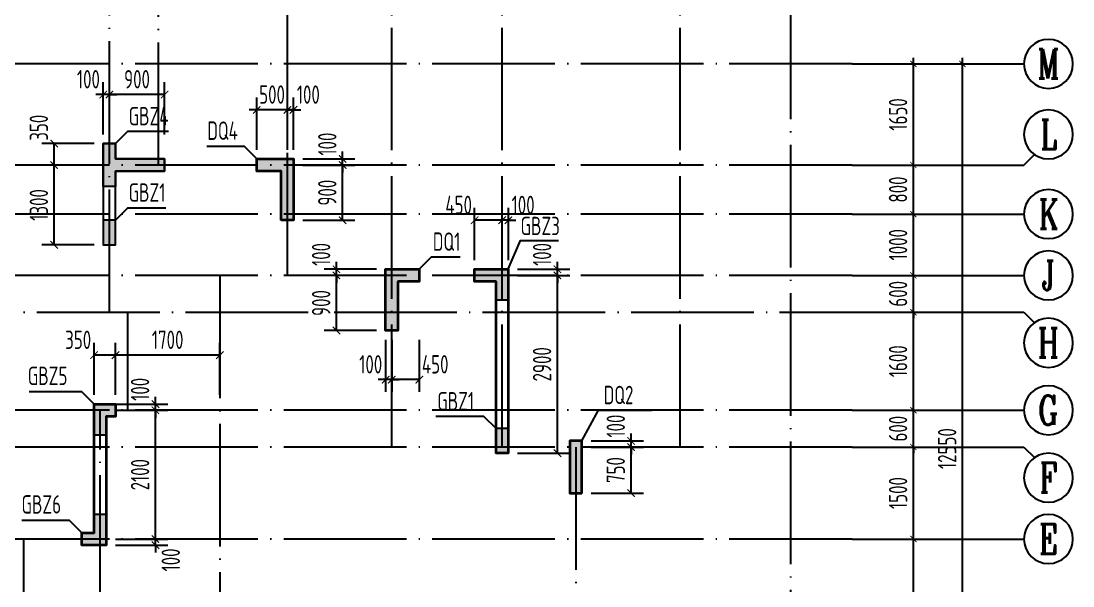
# Model space of a CAD drawing. Extents: x -1307975 to -76406, y -96289 to 379359.
# Drawn here: x -934397 to -917257, y 80502 to 89718 of the extents above; entities that cross this region are included whole.
import ezdxf
from ezdxf.enums import TextEntityAlignment as Align

# ---------------------------------------------------------------- set-up
doc = ezdxf.new("R2010")
doc.units = 0
doc.header["$LTSCALE"] = 1000
doc.linetypes.add('DOTE', pattern=[2.42, 2, -0.2, 0.02, -0.2])
doc.layers.get('0').update_dxf_attribs({"linetype": 'CONTINUOUS'})
doc.layers.get('DEFPOINTS').update_dxf_attribs({"linetype": 'CONTINUOUS'})
for name, color, linetype in [('A-AXIS', 1, 'CONTINUOUS'), ('A-DOTE', 10, 'DOTE'), ('AXIS_NUM', 7, 'CONTINUOUS'), ('S-Q墙实线', 6, 'CONTINUOUS'), ('S-Q墙标注', 3, 'CONTINUOUS'), ('S-X详图填充', 252, 'CONTINUOUS'), ('S-X详图实线', 4, 'CONTINUOUS'), ('S-Y一般标注', 3, 'CONTINUOUS'), ('S-Z柱编号', 6, 'CONTINUOUS')]:
    doc.layers.add(name, color=color, linetype=linetype)
doc.styles.add('TSSD_Axis', font='complex.shx', dxfattribs={"width": 0.7, "bigfont": 'hztxt.shx'})
doc.styles.add('TSSD_DIMENSION', font='Tssdeng.shx', dxfattribs={"width": 0.7, "bigfont": 'tssdchn.shx'})
doc.styles.add('TSSD_REIN', font='tssdeng.shx', dxfattribs={"width": 0.7, "height": 300, "bigfont": 'tssdchn.shx'})
doc.styles.add('结构文字', font='zstxt.shx', dxfattribs={"width": 0.7, "bigfont": 'zshz.shx'})
doc.dimstyles.new('STRUCK', dxfattribs={"dimtxt": 400, "dimasz": 121, "dimexe": 200, "dimexo": 150, "dimgap": 115, "dimtad": 1, "dimdec": 0, "dimdsep": 46, "dimtxsty": '结构文字', "dimblk": 'ARCHTICK', "dimcen": 400, "dimclrd": 3, "dimclre": 3, "dimclrt": 7, "dimadec": 0, "dimazin": 0, "dimtfac": 1, "dimtdec": 0, "dimtix": 1, "dimtmove": 2, "dimatfit": 3, "dimldrblk": '_DIMX', "dimfxl": 1, "dimtolj": 1, "dimtzin": 0, "dimarcsym": 0})
doc.dimstyles.new('TSSD_100_100', dxfattribs={"dimtxt": 300, "dimasz": 100, "dimexe": 100, "dimexo": 250, "dimgap": 100, "dimtad": 1, "dimdec": 0, "dimzin": 0, "dimdsep": 46, "dimtxsty": 'TSSD_DIMENSION', "dimblk": 'ARCHTICK', "dimcen": 0, "dimdle": 100, "dimclrt": 7, "dimadec": 0, "dimazin": 0, "dimtfac": 1, "dimtdec": 0, "dimtix": 1, "dimtmove": 2, "dimatfit": 3, "dimldrblk": 'ARCHTICK', "dimfxl": 1, "dimtolj": 1, "dimtzin": 0, "dimarcsym": 0})

# ---------------------------------------------------------------- blocks, each defined once
blk = doc.blocks.new('ts_axno')
at = {"color": 0, "linetype": 'ByBlock', "lineweight": -2}
blk.add_circle((0, 0), 0.5, dxfattribs=at)
at = {"color": 0, "linetype": 'ByBlock', "lineweight": -2, "style": 'TSSD_Axis', "width": 0.7}
blk.add_attdef('A', text='', height=0.6, dxfattribs=at).set_placement((0, 0), align=Align.MIDDLE_CENTER)
blk = doc.blocks.new('_ArchTick')
at = {"color": 0, "linetype": 'ByBlock', "const_width": 0.15}
blk.add_lwpolyline([(-0.5, -0.5), (0.5, 0.5)], dxfattribs=at)
blk = doc.blocks.new('*D315')
at = {"layer": 'DEFPOINTS', "color": 0, "transparency": 16777216}
for p in [(55600, 10900), (56600, 10900), (55600, 9400)]:
    blk.add_point(p, dxfattribs=at)
at = {"layer": 'S-Y一般标注', "color": 0, "lineweight": -2, "transparency": 16777216}
for p, q in [((56600, 9300), (56600, 11000)), ((55850, 10900), (56700, 10900)), ((55850, 9400), (56700, 9400))]:
    blk.add_line(p, q, dxfattribs=at)
at = {"layer": 'S-Y一般标注', "color": 0, "lineweight": -2, "transparency": 16777216, "xscale": 100, "yscale": 100, "zscale": 100}
for p, rotation in [((56600, 10900), 90), ((56600, 9400), 270)]:
    blk.add_blockref('_ArchTick', p, dxfattribs=dict(at, rotation=rotation))
at = {"layer": 'S-Y一般标注', "color": 7, "transparency": 16777216, "insert": (56350, 10150), "char_height": 300, "attachment_point": 5, "rotation": 90, "style": 'TSSD_DIMENSION'}
blk.add_mtext('\\A1;1500', dxfattribs=at)
blk = doc.blocks.new('*D316')
at = {"layer": 'DEFPOINTS', "color": 0, "transparency": 16777216}
for p in [(55600, 11500), (56600, 11500), (55600, 10900)]:
    blk.add_point(p, dxfattribs=at)
at = {"layer": 'S-Y一般标注', "color": 0, "lineweight": -2, "transparency": 16777216}
for p, q in [((55850, 11500), (56700, 11500)), ((56600, 11500), (56600, 11600)), ((56600, 10900), (56600, 11500)), ((55850, 10900), (56700, 10900)), ((56600, 10900), (56600, 10800))]:
    blk.add_line(p, q, dxfattribs=at)
at = {"layer": 'S-Y一般标注', "color": 0, "lineweight": -2, "transparency": 16777216, "xscale": 100, "yscale": 100, "zscale": 100}
for p, rotation in [((56600, 11500), 270), ((56600, 10900), 90)]:
    blk.add_blockref('_ArchTick', p, dxfattribs=dict(at, rotation=rotation))
at = {"layer": 'S-Y一般标注', "color": 7, "transparency": 16777216, "insert": (56350, 11200), "char_height": 300, "attachment_point": 5, "rotation": 90, "style": 'TSSD_DIMENSION'}
blk.add_mtext('\\A1;600', dxfattribs=at)
blk = doc.blocks.new('*D317')
at = {"layer": 'DEFPOINTS', "color": 0, "transparency": 16777216}
for p in [(55600, 13100), (56600, 13100), (55600, 11500)]:
    blk.add_point(p, dxfattribs=at)
at = {"layer": 'S-Y一般标注', "color": 0, "lineweight": -2, "transparency": 16777216}
for p, q in [((56600, 11400), (56600, 13200)), ((55850, 13100), (56700, 13100)), ((55850, 11500), (56700, 11500))]:
    blk.add_line(p, q, dxfattribs=at)
at = {"layer": 'S-Y一般标注', "color": 0, "lineweight": -2, "transparency": 16777216, "xscale": 100, "yscale": 100, "zscale": 100}
for p, rotation in [((56600, 13100), 90), ((56600, 11500), 270)]:
    blk.add_blockref('_ArchTick', p, dxfattribs=dict(at, rotation=rotation))
at = {"layer": 'S-Y一般标注', "color": 7, "transparency": 16777216, "insert": (56350, 12300), "char_height": 300, "attachment_point": 5, "rotation": 90, "style": 'TSSD_DIMENSION'}
blk.add_mtext('\\A1;1600', dxfattribs=at)
blk = doc.blocks.new('*D318')
at = {"layer": 'DEFPOINTS', "color": 0, "transparency": 16777216}
for p in [(55600, 13700), (56600, 13700), (55600, 13100)]:
    blk.add_point(p, dxfattribs=at)
at = {"layer": 'S-Y一般标注', "color": 0, "lineweight": -2, "transparency": 16777216}
for p, q in [((56600, 13700), (56600, 13800)), ((55850, 13700), (56700, 13700)), ((56600, 13100), (56600, 13700)), ((55850, 13100), (56700, 13100)), ((56600, 13100), (56600, 13000))]:
    blk.add_line(p, q, dxfattribs=at)
at = {"layer": 'S-Y一般标注', "color": 0, "lineweight": -2, "transparency": 16777216, "xscale": 100, "yscale": 100, "zscale": 100}
for p, rotation in [((56600, 13700), 270), ((56600, 13100), 90)]:
    blk.add_blockref('_ArchTick', p, dxfattribs=dict(at, rotation=rotation))
at = {"layer": 'S-Y一般标注', "color": 7, "transparency": 16777216, "insert": (56350, 13400), "char_height": 300, "attachment_point": 5, "rotation": 90, "style": 'TSSD_DIMENSION'}
blk.add_mtext('\\A1;600', dxfattribs=at)
blk = doc.blocks.new('*D319')
at = {"layer": 'DEFPOINTS', "color": 0, "transparency": 16777216}
for p in [(55600, 14700), (56600, 14700), (55600, 13700)]:
    blk.add_point(p, dxfattribs=at)
at = {"layer": 'S-Y一般标注', "color": 0, "lineweight": -2, "transparency": 16777216}
for p, q in [((56600, 13600), (56600, 14800)), ((55850, 14700), (56700, 14700)), ((55850, 13700), (56700, 13700))]:
    blk.add_line(p, q, dxfattribs=at)
at = {"layer": 'S-Y一般标注', "color": 0, "lineweight": -2, "transparency": 16777216, "xscale": 100, "yscale": 100, "zscale": 100}
for p, rotation in [((56600, 14700), 90), ((56600, 13700), 270)]:
    blk.add_blockref('_ArchTick', p, dxfattribs=dict(at, rotation=rotation))
at = {"layer": 'S-Y一般标注', "color": 7, "transparency": 16777216, "insert": (56350, 14200), "char_height": 300, "attachment_point": 5, "rotation": 90, "style": 'TSSD_DIMENSION'}
blk.add_mtext('\\A1;1000', dxfattribs=at)
blk = doc.blocks.new('*D320')
at = {"layer": 'DEFPOINTS', "color": 0, "transparency": 16777216}
for p in [(55600, 17150), (57400, 17150), (55600, 4600)]:
    blk.add_point(p, dxfattribs=at)
at = {"layer": 'S-Y一般标注', "color": 0, "lineweight": -2, "transparency": 16777216}
for p, q in [((55850, 17150), (57500, 17150)), ((57400, 4500), (57400, 17250)), ((55850, 4600), (57500, 4600))]:
    blk.add_line(p, q, dxfattribs=at)
at = {"layer": 'S-Y一般标注', "color": 0, "lineweight": -2, "transparency": 16777216, "xscale": 100, "yscale": 100, "zscale": 100}
for p, rotation in [((57400, 17150), 90), ((57400, 4600), 270)]:
    blk.add_blockref('_ArchTick', p, dxfattribs=dict(at, rotation=rotation))
at = {"layer": 'S-Y一般标注', "color": 7, "transparency": 16777216, "insert": (57150, 10875), "char_height": 300, "attachment_point": 5, "rotation": 90, "style": 'TSSD_DIMENSION'}
blk.add_mtext('\\A1;12550', dxfattribs=at)
blk = doc.blocks.new('*D321')
at = {"layer": 'DEFPOINTS', "color": 0, "transparency": 16777216}
for p in [(55600, 15500), (56600, 15500), (55600, 14700)]:
    blk.add_point(p, dxfattribs=at)
at = {"layer": 'S-Y一般标注', "color": 0, "lineweight": -2, "transparency": 16777216}
for p, q in [((56600, 14600), (56600, 15600)), ((55850, 15500), (56700, 15500)), ((55850, 14700), (56700, 14700))]:
    blk.add_line(p, q, dxfattribs=at)
at = {"layer": 'S-Y一般标注', "color": 0, "lineweight": -2, "transparency": 16777216, "xscale": 100, "yscale": 100, "zscale": 100}
for p, rotation in [((56600, 15500), 90), ((56600, 14700), 270)]:
    blk.add_blockref('_ArchTick', p, dxfattribs=dict(at, rotation=rotation))
at = {"layer": 'S-Y一般标注', "color": 7, "transparency": 16777216, "insert": (56350, 15100), "char_height": 300, "attachment_point": 5, "rotation": 90, "style": 'TSSD_DIMENSION'}
blk.add_mtext('\\A1;800', dxfattribs=at)
blk = doc.blocks.new('*D323')
at = {"layer": 'DEFPOINTS', "color": 0, "transparency": 16777216}
for p in [(55600, 9400), (56600, 9400), (55600, 6400)]:
    blk.add_point(p, dxfattribs=at)
at = {"layer": 'S-Y一般标注', "color": 0, "lineweight": -2, "transparency": 16777216}
for p, q in [((56600, 6300), (56600, 9500)), ((55850, 9400), (56700, 9400)), ((55850, 6400), (56700, 6400))]:
    blk.add_line(p, q, dxfattribs=at)
at = {"layer": 'S-Y一般标注', "color": 0, "lineweight": -2, "transparency": 16777216, "xscale": 100, "yscale": 100, "zscale": 100}
for p, rotation in [((56600, 9400), 90), ((56600, 6400), 270)]:
    blk.add_blockref('_ArchTick', p, dxfattribs=dict(at, rotation=rotation))
at = {"layer": 'S-Y一般标注', "color": 7, "transparency": 16777216, "insert": (56350, 7900), "char_height": 300, "attachment_point": 5, "rotation": 90, "style": 'TSSD_DIMENSION'}
blk.add_mtext('\\A1;3000', dxfattribs=at)
blk = doc.blocks.new('*D324')
at = {"layer": 'DEFPOINTS', "color": 0, "transparency": 16777216}
for p in [(55600, 17150), (56600, 17150), (55600, 15500)]:
    blk.add_point(p, dxfattribs=at)
at = {"layer": 'S-Y一般标注', "color": 0, "lineweight": -2, "transparency": 16777216}
for p, q in [((55850, 17150), (56700, 17150)), ((56600, 15400), (56600, 17250)), ((55850, 15500), (56700, 15500))]:
    blk.add_line(p, q, dxfattribs=at)
at = {"layer": 'S-Y一般标注', "color": 0, "lineweight": -2, "transparency": 16777216, "xscale": 100, "yscale": 100, "zscale": 100}
for p, rotation in [((56600, 17150), 90), ((56600, 15500), 270)]:
    blk.add_blockref('_ArchTick', p, dxfattribs=dict(at, rotation=rotation))
at = {"layer": 'S-Y一般标注', "color": 7, "transparency": 16777216, "insert": (56350, 16325), "char_height": 300, "attachment_point": 5, "rotation": 90, "style": 'TSSD_DIMENSION'}
blk.add_mtext('\\A1;1650', dxfattribs=at)
blk = doc.blocks.new('*D1590')
at = {"layer": 'DEFPOINTS', "color": 0, "transparency": 16777216}
for p in [(-926457, 85568), (-925657, 85568), (-926457, 82668)]:
    blk.add_point(p, dxfattribs=at)
at = {"layer": 'S-Q墙标注', "color": 3, "lineweight": -2, "transparency": 16777216}
for p, q in [((-926307, 85568), (-925457, 85568)), ((-925657, 82668), (-925657, 85568)), ((-926307, 82668), (-925457, 82668))]:
    blk.add_line(p, q, dxfattribs=at)
at = {"layer": 'S-Q墙标注', "color": 3, "lineweight": -2, "transparency": 16777216, "xscale": 121, "yscale": 121, "zscale": 121}
for p, rotation in [((-925657, 85568), 90), ((-925657, 82668), 270)]:
    blk.add_blockref('_ArchTick', p, dxfattribs=dict(at, rotation=rotation))
at = {"layer": 'S-Q墙标注', "color": 7, "transparency": 16777216, "insert": (-925907, 84118), "char_height": 300, "attachment_point": 5, "rotation": 90, "style": 'TSSD_REIN'}
blk.add_mtext('\\A1;2900', dxfattribs=at)
blk = doc.blocks.new('_DIMX')
blk.add_line((-150, 0), (150, 0))
at = {"const_width": 50}
blk.add_lwpolyline([(-70, -70), (70, 70)], dxfattribs=at)
blk = doc.blocks.new('*D1591')
at = {"layer": 'DEFPOINTS', "color": 0, "transparency": 16777216}
for p in [(-926457, 85668), (-926457, 85568), (-925657, 85668)]:
    blk.add_point(p, dxfattribs=at)
at = {"layer": 'S-Q墙标注', "color": 3, "lineweight": -2, "transparency": 16777216}
for p, q in [((-925657, 85668), (-925657, 85789)), ((-926307, 85668), (-925457, 85668)), ((-926307, 85568), (-925457, 85568)), ((-925657, 85568), (-925657, 85668)), ((-925657, 85568), (-925657, 85447))]:
    blk.add_line(p, q, dxfattribs=at)
at = {"layer": 'S-Q墙标注', "color": 3, "lineweight": -2, "transparency": 16777216, "xscale": 121, "yscale": 121, "zscale": 121}
for p, rotation in [((-925657, 85668), 270), ((-925657, 85568), 90)]:
    blk.add_blockref('_ArchTick', p, dxfattribs=dict(at, rotation=rotation))
at = {"layer": 'S-Q墙标注', "color": 7, "transparency": 16777216, "insert": (-925907, 85910), "char_height": 300, "attachment_point": 5, "rotation": 90, "style": 'TSSD_REIN'}
blk.add_mtext('\\A1;100', dxfattribs=at)
blk = doc.blocks.new('*D1592')
at = {"layer": 'DEFPOINTS', "color": 0, "transparency": 16777216}
for p in [(-926557, 86468), (-926557, 85668), (-926457, 85668)]:
    blk.add_point(p, dxfattribs=at)
at = {"layer": 'S-Q墙标注', "color": 3, "lineweight": -2, "transparency": 16777216}
for p, q in [((-926557, 85818), (-926557, 86668)), ((-926457, 85818), (-926457, 86668)), ((-926557, 86468), (-926678, 86468)), ((-926457, 86468), (-926557, 86468)), ((-926457, 86468), (-926336, 86468))]:
    blk.add_line(p, q, dxfattribs=at)
at = {"layer": 'S-Q墙标注', "color": 3, "lineweight": -2, "transparency": 16777216, "xscale": 121, "yscale": 121, "zscale": 121}
blk.add_blockref('_ArchTick', (-926557, 86468), dxfattribs=at)
at = {"layer": 'S-Q墙标注', "color": 3, "lineweight": -2, "transparency": 16777216, "xscale": 121, "yscale": 121, "zscale": 121, "rotation": 180}
blk.add_blockref('_ArchTick', (-926457, 86468), dxfattribs=at)
at = {"layer": 'S-Q墙标注', "color": 7, "transparency": 16777216, "insert": (-926216, 86718), "char_height": 300, "attachment_point": 5, "style": 'TSSD_REIN'}
blk.add_mtext('\\A1;100', dxfattribs=at)
blk = doc.blocks.new('*D1593')
at = {"layer": 'DEFPOINTS', "color": 0, "transparency": 16777216}
for p in [(-927007, 86468), (-927007, 85668), (-926557, 85668)]:
    blk.add_point(p, dxfattribs=at)
at = {"layer": 'S-Q墙标注', "color": 3, "lineweight": -2, "transparency": 16777216}
for p, q in [((-927007, 85818), (-927007, 86668)), ((-926557, 85818), (-926557, 86668)), ((-926557, 86468), (-927007, 86468))]:
    blk.add_line(p, q, dxfattribs=at)
at = {"layer": 'S-Q墙标注', "color": 3, "lineweight": -2, "transparency": 16777216, "xscale": 121, "yscale": 121, "zscale": 121, "rotation": 180}
blk.add_blockref('_ArchTick', (-927007, 86468), dxfattribs=at)
at = {"layer": 'S-Q墙标注', "color": 3, "lineweight": -2, "transparency": 16777216, "xscale": 121, "yscale": 121, "zscale": 121}
blk.add_blockref('_ArchTick', (-926557, 86468), dxfattribs=at)
at = {"layer": 'S-Q墙标注', "color": 7, "transparency": 16777216, "insert": (-927266, 86718), "char_height": 300, "attachment_point": 5, "style": 'TSSD_REIN'}
blk.add_mtext('\\A1;450', dxfattribs=at)
blk = doc.blocks.new('*D1594')
at = {"layer": 'DEFPOINTS', "color": 0, "transparency": 16777216}
for p in [(-929257, 85568), (-928457, 85568), (-928457, 84668)]:
    blk.add_point(p, dxfattribs=at)
at = {"layer": 'S-Q墙标注', "color": 3, "lineweight": -2, "transparency": 16777216}
for p, q in [((-928607, 85568), (-929457, 85568)), ((-929257, 84668), (-929257, 85568)), ((-928607, 84668), (-929457, 84668))]:
    blk.add_line(p, q, dxfattribs=at)
at = {"layer": 'S-Q墙标注', "color": 3, "lineweight": -2, "transparency": 16777216, "xscale": 121, "yscale": 121, "zscale": 121}
for p, rotation in [((-929257, 85568), 90), ((-929257, 84668), 270)]:
    blk.add_blockref('_ArchTick', p, dxfattribs=dict(at, rotation=rotation))
at = {"layer": 'S-Q墙标注', "color": 7, "transparency": 16777216, "insert": (-929507, 85118), "char_height": 300, "attachment_point": 5, "rotation": 90, "style": 'TSSD_REIN'}
blk.add_mtext('\\A1;900', dxfattribs=at)
blk = doc.blocks.new('*D1595')
at = {"layer": 'DEFPOINTS', "color": 0, "transparency": 16777216}
for p in [(-929257, 85668), (-928457, 85668), (-928457, 85568)]:
    blk.add_point(p, dxfattribs=at)
at = {"layer": 'S-Q墙标注', "color": 3, "lineweight": -2, "transparency": 16777216}
for p, q in [((-929257, 85668), (-929257, 85789)), ((-928607, 85668), (-929457, 85668)), ((-928607, 85568), (-929457, 85568)), ((-929257, 85568), (-929257, 85668)), ((-929257, 85568), (-929257, 85447))]:
    blk.add_line(p, q, dxfattribs=at)
at = {"layer": 'S-Q墙标注', "color": 3, "lineweight": -2, "transparency": 16777216, "xscale": 121, "yscale": 121, "zscale": 121}
for p, rotation in [((-929257, 85668), 270), ((-929257, 85568), 90)]:
    blk.add_blockref('_ArchTick', p, dxfattribs=dict(at, rotation=rotation))
at = {"layer": 'S-Q墙标注', "color": 7, "transparency": 16777216, "insert": (-929507, 85910), "char_height": 300, "attachment_point": 5, "rotation": 90, "style": 'TSSD_REIN'}
blk.add_mtext('\\A1;100', dxfattribs=at)
blk = doc.blocks.new('*D1596')
at = {"layer": 'DEFPOINTS', "color": 0, "transparency": 16777216}
for p in [(-928357, 84668), (-927908, 84668), (-928357, 83868)]:
    blk.add_point(p, dxfattribs=at)
at = {"layer": 'S-Q墙标注', "color": 3, "lineweight": -2, "transparency": 16777216}
for p, q in [((-928357, 84518), (-928357, 83668)), ((-927908, 84518), (-927908, 83668)), ((-927908, 83868), (-928357, 83868))]:
    blk.add_line(p, q, dxfattribs=at)
at = {"layer": 'S-Q墙标注', "color": 3, "lineweight": -2, "transparency": 16777216, "xscale": 121, "yscale": 121, "zscale": 121, "rotation": 180}
blk.add_blockref('_ArchTick', (-928357, 83868), dxfattribs=at)
at = {"layer": 'S-Q墙标注', "color": 3, "lineweight": -2, "transparency": 16777216, "xscale": 121, "yscale": 121, "zscale": 121}
blk.add_blockref('_ArchTick', (-927908, 83868), dxfattribs=at)
at = {"layer": 'S-Q墙标注', "color": 7, "transparency": 16777216, "insert": (-927649, 84118), "char_height": 300, "attachment_point": 5, "style": 'TSSD_REIN'}
blk.add_mtext('\\A1;450', dxfattribs=at)
blk = doc.blocks.new('*D1597')
at = {"layer": 'DEFPOINTS', "color": 0, "transparency": 16777216}
for p in [(-928457, 84668), (-928357, 84668), (-928457, 83868)]:
    blk.add_point(p, dxfattribs=at)
at = {"layer": 'S-Q墙标注', "color": 3, "lineweight": -2, "transparency": 16777216}
for p, q in [((-928457, 84518), (-928457, 83668)), ((-928357, 84518), (-928357, 83668)), ((-928457, 83868), (-928578, 83868)), ((-928357, 83868), (-928457, 83868)), ((-928357, 83868), (-928236, 83868))]:
    blk.add_line(p, q, dxfattribs=at)
at = {"layer": 'S-Q墙标注', "color": 3, "lineweight": -2, "transparency": 16777216, "xscale": 121, "yscale": 121, "zscale": 121}
blk.add_blockref('_ArchTick', (-928457, 83868), dxfattribs=at)
at = {"layer": 'S-Q墙标注', "color": 3, "lineweight": -2, "transparency": 16777216, "xscale": 121, "yscale": 121, "zscale": 121, "rotation": 180}
blk.add_blockref('_ArchTick', (-928357, 83868), dxfattribs=at)
at = {"layer": 'S-Q墙标注', "color": 7, "transparency": 16777216, "insert": (-928699, 84118), "char_height": 300, "attachment_point": 5, "style": 'TSSD_REIN'}
blk.add_mtext('\\A1;100', dxfattribs=at)
blk = doc.blocks.new('*D1598')
at = {"layer": 'DEFPOINTS', "color": 0, "transparency": 16777216}
for p in [(-929957, 87368), (-929157, 87368), (-929957, 86468)]:
    blk.add_point(p, dxfattribs=at)
at = {"layer": 'S-Q墙标注', "color": 3, "lineweight": -2, "transparency": 16777216}
for p, q in [((-929807, 87368), (-928957, 87368)), ((-929157, 86468), (-929157, 87368)), ((-929807, 86468), (-928957, 86468))]:
    blk.add_line(p, q, dxfattribs=at)
at = {"layer": 'S-Q墙标注', "color": 3, "lineweight": -2, "transparency": 16777216, "xscale": 121, "yscale": 121, "zscale": 121}
for p, rotation in [((-929157, 87368), 90), ((-929157, 86468), 270)]:
    blk.add_blockref('_ArchTick', p, dxfattribs=dict(at, rotation=rotation))
at = {"layer": 'S-Q墙标注', "color": 7, "transparency": 16777216, "insert": (-929407, 86918), "char_height": 300, "attachment_point": 5, "rotation": 90, "style": 'TSSD_REIN'}
blk.add_mtext('\\A1;900', dxfattribs=at)
blk = doc.blocks.new('*D1599')
at = {"layer": 'DEFPOINTS', "color": 0, "transparency": 16777216}
for p in [(-929957, 87468), (-929157, 87468), (-929957, 87368)]:
    blk.add_point(p, dxfattribs=at)
at = {"layer": 'S-Q墙标注', "color": 3, "lineweight": -2, "transparency": 16777216}
for p, q in [((-929157, 87468), (-929157, 87589)), ((-929807, 87468), (-928957, 87468)), ((-929157, 87368), (-929157, 87468)), ((-929807, 87368), (-928957, 87368)), ((-929157, 87368), (-929157, 87247))]:
    blk.add_line(p, q, dxfattribs=at)
at = {"layer": 'S-Q墙标注', "color": 3, "lineweight": -2, "transparency": 16777216, "xscale": 121, "yscale": 121, "zscale": 121}
for p, rotation in [((-929157, 87468), 270), ((-929157, 87368), 90)]:
    blk.add_blockref('_ArchTick', p, dxfattribs=dict(at, rotation=rotation))
at = {"layer": 'S-Q墙标注', "color": 7, "transparency": 16777216, "insert": (-929407, 87710), "char_height": 300, "attachment_point": 5, "rotation": 90, "style": 'TSSD_REIN'}
blk.add_mtext('\\A1;100', dxfattribs=at)
blk = doc.blocks.new('*D1600')
at = {"layer": 'DEFPOINTS', "color": 0, "transparency": 16777216}
for p in [(-930057, 88268), (-930057, 87468), (-929957, 87468)]:
    blk.add_point(p, dxfattribs=at)
at = {"layer": 'S-Q墙标注', "color": 3, "lineweight": -2, "transparency": 16777216}
for p, q in [((-930057, 87618), (-930057, 88468)), ((-929957, 87618), (-929957, 88468)), ((-930057, 88268), (-930178, 88268)), ((-929957, 88268), (-930057, 88268)), ((-929957, 88268), (-929836, 88268))]:
    blk.add_line(p, q, dxfattribs=at)
at = {"layer": 'S-Q墙标注', "color": 3, "lineweight": -2, "transparency": 16777216, "xscale": 121, "yscale": 121, "zscale": 121}
blk.add_blockref('_ArchTick', (-930057, 88268), dxfattribs=at)
at = {"layer": 'S-Q墙标注', "color": 3, "lineweight": -2, "transparency": 16777216, "xscale": 121, "yscale": 121, "zscale": 121, "rotation": 180}
blk.add_blockref('_ArchTick', (-929957, 88268), dxfattribs=at)
at = {"layer": 'S-Q墙标注', "color": 7, "transparency": 16777216, "insert": (-929716, 88518), "char_height": 300, "attachment_point": 5, "style": 'TSSD_REIN'}
blk.add_mtext('\\A1;100', dxfattribs=at)
blk = doc.blocks.new('*D1601')
at = {"layer": 'DEFPOINTS', "color": 0, "transparency": 16777216}
for p in [(-930557, 88268), (-930557, 87468), (-930057, 87468)]:
    blk.add_point(p, dxfattribs=at)
at = {"layer": 'S-Q墙标注', "color": 3, "lineweight": -2, "transparency": 16777216}
for p, q in [((-930557, 87618), (-930557, 88468)), ((-930057, 87618), (-930057, 88468)), ((-930557, 88268), (-930678, 88268)), ((-930057, 88268), (-930557, 88268)), ((-930057, 88268), (-929936, 88268))]:
    blk.add_line(p, q, dxfattribs=at)
at = {"layer": 'S-Q墙标注', "color": 3, "lineweight": -2, "transparency": 16777216, "xscale": 121, "yscale": 121, "zscale": 121}
blk.add_blockref('_ArchTick', (-930557, 88268), dxfattribs=at)
at = {"layer": 'S-Q墙标注', "color": 3, "lineweight": -2, "transparency": 16777216, "xscale": 121, "yscale": 121, "zscale": 121, "rotation": 180}
blk.add_blockref('_ArchTick', (-930057, 88268), dxfattribs=at)
at = {"layer": 'S-Q墙标注', "color": 7, "transparency": 16777216, "insert": (-930307, 88518), "char_height": 300, "attachment_point": 5, "style": 'TSSD_REIN'}
blk.add_mtext('\\A1;500', dxfattribs=at)
blk = doc.blocks.new('*D1602')
at = {"layer": 'DEFPOINTS', "color": 0, "transparency": 16777216}
for p in [(-933007, 81268), (-932207, 81268), (-933007, 81168)]:
    blk.add_point(p, dxfattribs=at)
at = {"layer": 'S-Q墙标注', "color": 3, "lineweight": -2, "transparency": 16777216}
for p, q in [((-932857, 81268), (-932007, 81268)), ((-932207, 81268), (-932207, 81389)), ((-932207, 81168), (-932207, 81268)), ((-932857, 81168), (-932007, 81168)), ((-932207, 81168), (-932207, 81047))]:
    blk.add_line(p, q, dxfattribs=at)
at = {"layer": 'S-Q墙标注', "color": 3, "lineweight": -2, "transparency": 16777216, "xscale": 121, "yscale": 121, "zscale": 121}
for p, rotation in [((-932207, 81268), 270), ((-932207, 81168), 90)]:
    blk.add_blockref('_ArchTick', p, dxfattribs=dict(at, rotation=rotation))
at = {"layer": 'S-Q墙标注', "color": 7, "transparency": 16777216, "insert": (-931957, 80927), "char_height": 300, "attachment_point": 5, "rotation": 90, "style": 'TSSD_REIN'}
blk.add_mtext('\\A1;100', dxfattribs=at)
blk = doc.blocks.new('*D1603')
at = {"layer": 'DEFPOINTS', "color": 0, "transparency": 16777216}
for p in [(-933007, 83368), (-932207, 83368), (-933007, 81268)]:
    blk.add_point(p, dxfattribs=at)
at = {"layer": 'S-Q墙标注', "color": 3, "lineweight": -2, "transparency": 16777216}
for p, q in [((-932857, 83368), (-932007, 83368)), ((-932207, 81268), (-932207, 83368)), ((-932857, 81268), (-932007, 81268))]:
    blk.add_line(p, q, dxfattribs=at)
at = {"layer": 'S-Q墙标注', "color": 3, "lineweight": -2, "transparency": 16777216, "xscale": 121, "yscale": 121, "zscale": 121}
for p, rotation in [((-932207, 83368), 90), ((-932207, 81268), 270)]:
    blk.add_blockref('_ArchTick', p, dxfattribs=dict(at, rotation=rotation))
at = {"layer": 'S-Q墙标注', "color": 7, "transparency": 16777216, "insert": (-932457, 82318), "char_height": 300, "attachment_point": 5, "rotation": 90, "style": 'TSSD_REIN'}
blk.add_mtext('\\A1;2100', dxfattribs=at)
blk = doc.blocks.new('*D1604')
at = {"layer": 'DEFPOINTS', "color": 0, "transparency": 16777216}
for p in [(-933007, 83468), (-932207, 83468), (-933007, 83368)]:
    blk.add_point(p, dxfattribs=at)
at = {"layer": 'S-Q墙标注', "color": 3, "lineweight": -2, "transparency": 16777216}
for p, q in [((-932857, 83468), (-932007, 83468)), ((-932207, 83468), (-932207, 83589)), ((-932207, 83368), (-932207, 83468)), ((-932857, 83368), (-932007, 83368)), ((-932207, 83368), (-932207, 83247))]:
    blk.add_line(p, q, dxfattribs=at)
at = {"layer": 'S-Q墙标注', "color": 3, "lineweight": -2, "transparency": 16777216, "xscale": 121, "yscale": 121, "zscale": 121}
for p, rotation in [((-932207, 83468), 270), ((-932207, 83368), 90)]:
    blk.add_blockref('_ArchTick', p, dxfattribs=dict(at, rotation=rotation))
at = {"layer": 'S-Q墙标注', "color": 7, "transparency": 16777216, "insert": (-932457, 83710), "char_height": 300, "attachment_point": 5, "rotation": 90, "style": 'TSSD_REIN'}
blk.add_mtext('\\A1;100', dxfattribs=at)
blk = doc.blocks.new('*D1646')
at = {"layer": 'DEFPOINTS', "color": 0, "transparency": 16777216}
for p in [(-925257, 82868), (-924457, 82868), (-925257, 82768)]:
    blk.add_point(p, dxfattribs=at)
at = {"layer": 'S-Q墙标注', "color": 3, "lineweight": -2, "transparency": 16777216}
for p, q in [((-924457, 82868), (-924457, 82989)), ((-925107, 82868), (-924257, 82868)), ((-924457, 82768), (-924457, 82868)), ((-925107, 82768), (-924257, 82768)), ((-924457, 82768), (-924457, 82647))]:
    blk.add_line(p, q, dxfattribs=at)
at = {"layer": 'S-Q墙标注', "color": 3, "lineweight": -2, "transparency": 16777216, "xscale": 121, "yscale": 121, "zscale": 121}
for p, rotation in [((-924457, 82868), 270), ((-924457, 82768), 90)]:
    blk.add_blockref('_ArchTick', p, dxfattribs=dict(at, rotation=rotation))
at = {"layer": 'S-Q墙标注', "color": 7, "transparency": 16777216, "insert": (-924707, 83110), "char_height": 300, "attachment_point": 5, "rotation": 90, "style": 'TSSD_REIN'}
blk.add_mtext('\\A1;100', dxfattribs=at)
blk = doc.blocks.new('*D1647')
at = {"layer": 'DEFPOINTS', "color": 0, "transparency": 16777216}
for p in [(-925257, 82768), (-924457, 82768), (-925257, 82018)]:
    blk.add_point(p, dxfattribs=at)
at = {"layer": 'S-Q墙标注', "color": 3, "lineweight": -2, "transparency": 16777216}
for p, q in [((-925107, 82768), (-924257, 82768)), ((-924457, 82018), (-924457, 82768)), ((-925107, 82018), (-924257, 82018))]:
    blk.add_line(p, q, dxfattribs=at)
at = {"layer": 'S-Q墙标注', "color": 3, "lineweight": -2, "transparency": 16777216, "xscale": 121, "yscale": 121, "zscale": 121}
for p, rotation in [((-924457, 82768), 90), ((-924457, 82018), 270)]:
    blk.add_blockref('_ArchTick', p, dxfattribs=dict(at, rotation=rotation))
at = {"layer": 'S-Q墙标注', "color": 7, "transparency": 16777216, "insert": (-924707, 82393), "char_height": 300, "attachment_point": 5, "rotation": 90, "style": 'TSSD_REIN'}
blk.add_mtext('\\A1;750', dxfattribs=at)
blk = doc.blocks.new('*D1670')
at = {"layer": 'DEFPOINTS', "color": 0, "transparency": 16777216}
for p in [(-933207, 84268), (-933207, 83468), (-932857, 83468)]:
    blk.add_point(p, dxfattribs=at)
at = {"layer": 'S-Q墙标注', "color": 3, "lineweight": -2, "transparency": 16777216}
for p, q in [((-933207, 83618), (-933207, 84468)), ((-932857, 83618), (-932857, 84468)), ((-932857, 84268), (-933207, 84268))]:
    blk.add_line(p, q, dxfattribs=at)
at = {"layer": 'S-Q墙标注', "color": 3, "lineweight": -2, "transparency": 16777216, "xscale": 121, "yscale": 121, "zscale": 121, "rotation": 180}
blk.add_blockref('_ArchTick', (-933207, 84268), dxfattribs=at)
at = {"layer": 'S-Q墙标注', "color": 3, "lineweight": -2, "transparency": 16777216, "xscale": 121, "yscale": 121, "zscale": 121}
blk.add_blockref('_ArchTick', (-932857, 84268), dxfattribs=at)
at = {"layer": 'S-Q墙标注', "color": 7, "transparency": 16777216, "insert": (-933466, 84518), "char_height": 300, "attachment_point": 5, "style": 'TSSD_REIN'}
blk.add_mtext('\\A1;350', dxfattribs=at)
blk = doc.blocks.new('*D1671')
at = {"layer": 'DEFPOINTS', "color": 0, "transparency": 16777216}
for p in [(-932857, 84268), (-932857, 83468), (-931158, 83468)]:
    blk.add_point(p, dxfattribs=at)
at = {"layer": 'S-Q墙标注', "color": 3, "lineweight": -2, "transparency": 16777216}
for p, q in [((-932857, 83618), (-932857, 84468)), ((-931158, 83618), (-931158, 84468)), ((-931158, 84268), (-932857, 84268))]:
    blk.add_line(p, q, dxfattribs=at)
at = {"layer": 'S-Q墙标注', "color": 3, "lineweight": -2, "transparency": 16777216, "xscale": 121, "yscale": 121, "zscale": 121, "rotation": 180}
blk.add_blockref('_ArchTick', (-932857, 84268), dxfattribs=at)
at = {"layer": 'S-Q墙标注', "color": 3, "lineweight": -2, "transparency": 16777216, "xscale": 121, "yscale": 121, "zscale": 121}
blk.add_blockref('_ArchTick', (-931158, 84268), dxfattribs=at)
at = {"layer": 'S-Q墙标注', "color": 7, "transparency": 16777216, "insert": (-932008, 84518), "char_height": 300, "attachment_point": 5, "style": 'TSSD_REIN'}
blk.add_mtext('\\A1;1700', dxfattribs=at)
blk = doc.blocks.new('*D1808')
at = {"layer": 'DEFPOINTS', "color": 0, "transparency": 16777216}
for p in [(-933857, 87368), (-933057, 87368), (-933057, 86068)]:
    blk.add_point(p, dxfattribs=at)
at = {"layer": 'S-Q墙标注', "color": 3, "lineweight": -2, "transparency": 16777216}
for p, q in [((-933207, 87368), (-934057, 87368)), ((-933857, 86068), (-933857, 87368)), ((-933207, 86068), (-934057, 86068))]:
    blk.add_line(p, q, dxfattribs=at)
at = {"layer": 'S-Q墙标注', "color": 3, "lineweight": -2, "transparency": 16777216, "xscale": 121, "yscale": 121, "zscale": 121}
for p, rotation in [((-933857, 87368), 90), ((-933857, 86068), 270)]:
    blk.add_blockref('_ArchTick', p, dxfattribs=dict(at, rotation=rotation))
at = {"layer": 'S-Q墙标注', "color": 7, "transparency": 16777216, "insert": (-934107, 86718), "char_height": 300, "attachment_point": 5, "rotation": 90, "style": 'TSSD_REIN'}
blk.add_mtext('\\A1;1300', dxfattribs=at)
blk = doc.blocks.new('*D1809')
at = {"layer": 'DEFPOINTS', "color": 0, "transparency": 16777216}
for p in [(-933857, 87718), (-933057, 87718), (-933057, 87368)]:
    blk.add_point(p, dxfattribs=at)
at = {"layer": 'S-Q墙标注', "color": 3, "lineweight": -2, "transparency": 16777216}
for p, q in [((-933207, 87718), (-934057, 87718)), ((-933857, 87368), (-933857, 87718)), ((-933207, 87368), (-934057, 87368))]:
    blk.add_line(p, q, dxfattribs=at)
at = {"layer": 'S-Q墙标注', "color": 3, "lineweight": -2, "transparency": 16777216, "xscale": 121, "yscale": 121, "zscale": 121}
for p, rotation in [((-933857, 87718), 90), ((-933857, 87368), 270)]:
    blk.add_blockref('_ArchTick', p, dxfattribs=dict(at, rotation=rotation))
at = {"layer": 'S-Q墙标注', "color": 7, "transparency": 16777216, "insert": (-934107, 87977), "char_height": 300, "attachment_point": 5, "rotation": 90, "style": 'TSSD_REIN'}
blk.add_mtext('\\A1;350', dxfattribs=at)
blk = doc.blocks.new('*D1810')
at = {"layer": 'DEFPOINTS', "color": 0, "transparency": 16777216}
for p in [(-932957, 88518), (-932957, 87718), (-932057, 87718)]:
    blk.add_point(p, dxfattribs=at)
at = {"layer": 'S-Q墙标注', "color": 3, "lineweight": -2, "transparency": 16777216}
for p, q in [((-932957, 87868), (-932957, 88718)), ((-932057, 87868), (-932057, 88718)), ((-932057, 88518), (-932957, 88518))]:
    blk.add_line(p, q, dxfattribs=at)
at = {"layer": 'S-Q墙标注', "color": 3, "lineweight": -2, "transparency": 16777216, "xscale": 121, "yscale": 121, "zscale": 121, "rotation": 180}
blk.add_blockref('_ArchTick', (-932957, 88518), dxfattribs=at)
at = {"layer": 'S-Q墙标注', "color": 3, "lineweight": -2, "transparency": 16777216, "xscale": 121, "yscale": 121, "zscale": 121}
blk.add_blockref('_ArchTick', (-932057, 88518), dxfattribs=at)
at = {"layer": 'S-Q墙标注', "color": 7, "transparency": 16777216, "insert": (-932507, 88768), "char_height": 300, "attachment_point": 5, "style": 'TSSD_REIN'}
blk.add_mtext('\\A1;900', dxfattribs=at)
blk = doc.blocks.new('*D1811')
at = {"layer": 'DEFPOINTS', "color": 0, "transparency": 16777216}
for p in [(-933057, 88518), (-933057, 87718), (-932957, 87718)]:
    blk.add_point(p, dxfattribs=at)
at = {"layer": 'S-Q墙标注', "color": 3, "lineweight": -2, "transparency": 16777216}
for p, q in [((-933057, 87868), (-933057, 88718)), ((-932957, 87868), (-932957, 88718)), ((-933057, 88518), (-933178, 88518)), ((-932957, 88518), (-933057, 88518)), ((-932957, 88518), (-932836, 88518))]:
    blk.add_line(p, q, dxfattribs=at)
at = {"layer": 'S-Q墙标注', "color": 3, "lineweight": -2, "transparency": 16777216, "xscale": 121, "yscale": 121, "zscale": 121}
blk.add_blockref('_ArchTick', (-933057, 88518), dxfattribs=at)
at = {"layer": 'S-Q墙标注', "color": 3, "lineweight": -2, "transparency": 16777216, "xscale": 121, "yscale": 121, "zscale": 121, "rotation": 180}
blk.add_blockref('_ArchTick', (-932957, 88518), dxfattribs=at)
at = {"layer": 'S-Q墙标注', "color": 7, "transparency": 16777216, "insert": (-933299, 88768), "char_height": 300, "attachment_point": 5, "style": 'TSSD_REIN'}
blk.add_mtext('\\A1;100', dxfattribs=at)
blk = doc.blocks.new('20210726.16395156')
at = {"layer": 'A-AXIS'}
for p, q in [((55600, 17150), (58400, 17150)), ((58400, 15500), (58571.6, 15671.7)), ((55600, 15500), (58400, 15500)), ((55600, 14700), (58400, 14700)), ((55600, 13700), (58400, 13700)), ((55600, 13100.3), (58400, 13100.3)), ((58400, 13100.3), (58571.6, 12928.7)), ((55600, 11500), (58400, 11500)), ((55600, 10900), (58400, 10900)), ((58400, 10900), (58571.6, 10728.4)), ((55600, 9400), (58400, 9400))]:
    blk.add_line(p, q, dxfattribs=at)
at = {"layer": 'A-DOTE'}
for p, q in [((43500, 13100.3), (43500, 18249.9)), ((44300, 15500), (44300, 18249.9)), ((46400, 13700), (46400, 18249.9)), ((48100, 10900), (48100, 18249.9)), ((49900, 10900), (49900, 18249.9)), ((52800, 10900), (52800, 18249.9)), ((54600, 18249.9), (54600, 3600)), ((55600, 17150), (3600, 17150)), ((55600, 15500), (3600, 15500)), ((55600, 14700), (3600, 14700)), ((55600, 13700), (3600, 13700)), ((45299.8, 13700), (45300, 3600)), ((3600, 13100.3), (55600, 13100.3)), ((43800, 11500), (43800, 13100)), ((55600, 11500), (3600, 11500)), ((43350, 3600.2), (43350, 11500)), ((55600, 10900), (3600, 10900)), ((51100, 10900), (51100, 3600)), ((55600, 9400), (3600, 9400)), ((42100, 9400), (42100, 3600))]:
    blk.add_line(p, q, dxfattribs=at)
at = {"layer": 'A-AXIS'}
ref = blk.add_blockref('ts_axno', (58800, 17150), dxfattribs=dict(at, xscale=-800, yscale=800, zscale=800))
ref.add_attrib('G', 'M', dxfattribs={"layer": 'AXIS_NUM', "height": 480, "style": 'TSSD_Axis', "width": 0.7}).set_placement((58800, 17150), align=Align.MIDDLE_CENTER)
ref = blk.add_blockref('ts_axno', (58800, 16000), dxfattribs=dict(at, xscale=-800, yscale=800, zscale=800))
ref.add_attrib('G', 'L', dxfattribs={"layer": 'AXIS_NUM', "height": 480, "style": 'TSSD_Axis', "width": 0.7}).set_placement((58800, 16000), align=Align.MIDDLE_CENTER)
ref = blk.add_blockref('ts_axno', (58800, 14700), dxfattribs=dict(at, xscale=-800, yscale=800, zscale=800))
ref.add_attrib('G', 'K', dxfattribs={"layer": 'AXIS_NUM', "height": 480, "style": 'TSSD_Axis', "width": 0.7}).set_placement((58800, 14700), align=Align.MIDDLE_CENTER)
ref = blk.add_blockref('ts_axno', (58800, 13700), dxfattribs=dict(at, xscale=-800, yscale=800, zscale=800))
ref.add_attrib('G', 'J', dxfattribs={"layer": 'AXIS_NUM', "height": 480, "style": 'TSSD_Axis', "width": 0.7}).set_placement((58800, 13700), align=Align.MIDDLE_CENTER)
ref = blk.add_blockref('ts_axno', (58800, 12600.3), dxfattribs=dict(at, xscale=-800, yscale=800, zscale=800))
ref.add_attrib('C', 'H', dxfattribs={"layer": 'AXIS_NUM', "height": 480, "style": 'TSSD_Axis', "width": 0.7}).set_placement((58800, 12600.3), align=Align.MIDDLE_CENTER)
ref = blk.add_blockref('ts_axno', (58800, 11500), dxfattribs=dict(at, xscale=-800, yscale=800, zscale=800))
ref.add_attrib('D', 'G', dxfattribs={"layer": 'AXIS_NUM', "height": 480, "style": 'TSSD_Axis', "width": 0.7}).set_placement((58800, 11500), align=Align.MIDDLE_CENTER)
ref = blk.add_blockref('ts_axno', (58800, 10400), dxfattribs=dict(at, xscale=-800, yscale=800, zscale=800))
ref.add_attrib('C', 'F', dxfattribs={"layer": 'AXIS_NUM', "height": 480, "style": 'TSSD_Axis', "width": 0.7}).set_placement((58800, 10400), align=Align.MIDDLE_CENTER)
ref = blk.add_blockref('ts_axno', (58800, 9400), dxfattribs=dict(at, xscale=-800, yscale=800, zscale=800))
ref.add_attrib('B', 'E', dxfattribs={"layer": 'AXIS_NUM', "height": 480, "style": 'TSSD_Axis', "width": 0.7}).set_placement((58800, 9400), align=Align.MIDDLE_CENTER)
at = {"layer": 'S-Y一般标注'}
for base, p1, p2, picture, middle in [((57400, 17150), (55600, 4600), (55600, 17150), '*D320', (57150, 10875)), ((56600, 17150), (55600, 15500), (55600, 17150), '*D324', (56350, 16325)), ((56600, 15500), (55600, 14700), (55600, 15500), '*D321', (56350, 15100)), ((56600, 14700), (55600, 13700), (55600, 14700), '*D319', (56350, 14200)), ((56600, 13700), (55600, 13100.3), (55600, 13700), '*D318', (56350, 13400.2)), ((56600, 13100.3), (55600, 11500), (55600, 13100.3), '*D317', (56350, 12300.2)), ((56600, 11500), (55600, 10900), (55600, 11500), '*D316', (56350, 11200)), ((56600, 10900), (55600, 9400), (55600, 10900), '*D315', (56350, 10150)), ((56600, 9400), (55600, 6400), (55600, 9400), '*D323', (56350, 7900))]:
    dim = blk.add_linear_dim(base=base, p1=p1, p2=p2, angle=90, dimstyle='TSSD_100_100', dxfattribs=at)
    dim.commit()
    dim.dimension.update_dxf_attribs({"geometry": picture, "text_midpoint": middle})

msp = doc.modelspace()

# ---------------------------------------------------------------- hatches: boundary and pattern name
at = {"layer": 'S-X详图填充'}
h = msp.add_hatch(color=256, dxfattribs=at)
h.dxf.hatch_style = 1
h.paths.add_polyline_path([(-932857.46, 87017.98), (-933057.46, 87017.98), (-933057.46, 87718.44), (-932857.46, 87718.44), (-932857.46, 87468.44), (-932057.34, 87468.44), (-932057.34, 87268.44), (-932857.46, 87268.44)])
h = msp.add_hatch(color=256, dxfattribs=at)
h.dxf.hatch_style = 1
h.paths.add_polyline_path([(-929957.46, 87468.44), (-930557.38, 87468.44), (-930557.38, 87268.44), (-930157.46, 87268.44), (-930157.46, 86468.44), (-929957.46, 86468.44)])
h = msp.add_hatch(color=256, dxfattribs=at)
h.dxf.hatch_style = 1
h.paths.add_polyline_path([(-932857.46, 86468.44), (-933057.46, 86468.44), (-933057.46, 86068.44), (-932857.46, 86068.44)])
h = msp.add_hatch(color=256, dxfattribs=at)
h.dxf.hatch_style = 1
h.paths.add_polyline_path([(-928457.47, 85668.44), (-928457.47, 84668.44), (-928257.47, 84668.44), (-928257.47, 85468.44), (-927907.55, 85468.44), (-927907.55, 85668.44)])
h = msp.add_hatch(color=256, dxfattribs=at)
h.dxf.hatch_style = 1
h.paths.add_polyline_path([(-926657.46, 85168.44), (-926457.46, 85168.44), (-926457.46, 85668.44), (-927007.46, 85668.44), (-927007.46, 85468.44), (-926657.46, 85468.44)])
h = msp.add_hatch(color=256, dxfattribs=at)
h.dxf.hatch_style = 1
h.paths.add_polyline_path([(-933207.46, 82968.44), (-933007.46, 82968.44), (-933007.46, 83268.44), (-932857.47, 83268.44), (-932857.47, 83468.44), (-933207.46, 83468.44)])
h = msp.add_hatch(color=256, dxfattribs=at)
h.dxf.hatch_style = 1
h.paths.add_polyline_path([(-926457.46, 83068.44), (-926657.46, 83068.44), (-926657.46, 82668.44), (-926457.46, 82668.44)])
h = msp.add_hatch(color=256, dxfattribs=at)
h.dxf.hatch_style = 1
h.paths.add_polyline_path([(-925457.46, 82018.44), (-925257.46, 82018.44), (-925257.5, 82868.44), (-925457.5, 82868.44)])
h = msp.add_hatch(color=256, dxfattribs=at)
h.dxf.hatch_style = 1
h.paths.add_polyline_path([(-933007.46, 81668.44), (-933207.46, 81668.44), (-933207.46, 81368.44), (-933407.46, 81368.44), (-933407.46, 81168.44), (-933007.46, 81168.44)])

# ---------------------------------------------------------------- linework, layer by layer
at = {"layer": 'S-Q墙实线'}
msp.add_lwpolyline([(-933057.46, 87368.44), (-933057.46, 86068.44), (-932857.46, 86068.44), (-932857.46, 87268.44), (-932057.85, 87268.44), (-932057.85, 87468.44), (-932857.46, 87468.44), (-932857.46, 87718.44), (-933057.46, 87718.44)], close=True, dxfattribs=at)
at = {"layer": 'S-Q墙实线', "lineweight": 35}
for points in [[(-930157.46, 86468.44), (-930157.47, 87268.44), (-930557.39, 87268.44), (-930557.39, 87468.44), (-929957.47, 87468.44), (-929957.46, 86468.44)], [(-928257.48, 85468.44), (-928257.48, 84668.44), (-928457.48, 84668.44), (-928457.48, 85668.44), (-927907.48, 85668.44), (-927907.48, 85468.44)], [(-926657.48, 85468.44), (-927007.48, 85468.44), (-927007.48, 85668.44), (-926457.48, 85668.44), (-926457.48, 82668.44), (-926657.48, 82668.44)], [(-933207.47, 83468.44), (-932857.47, 83468.44), (-932857.47, 83268.44), (-933007.47, 83268.44), (-933007.47, 82768.44), (-933007.47, 82318.44), (-933007.47, 81168.44), (-933407.47, 81168.44), (-933407.47, 81368.44), (-933207.47, 81368.44), (-933207.47, 82318.44), (-933207.47, 82768.44)], [(-925257.47, 82018.44), (-925257.47, 82868.44), (-925457.47, 82868.44), (-925457.47, 82018.44)]]:
    msp.add_lwpolyline(points, close=True, dxfattribs=at)
at = {"layer": 'S-X详图实线'}
for points in [[(-932857.46, 87017.98), (-933057.46, 87017.98), (-933057.46, 87718.44), (-932857.46, 87718.44), (-932857.46, 87468.44), (-932057.34, 87468.44), (-932057.34, 87268.44), (-932857.46, 87268.44), (-932857.46, 87268.44)], [(-929957.46, 87468.44), (-930557.38, 87468.44), (-930557.38, 87268.44), (-930157.46, 87268.44), (-930157.46, 86468.44), (-929957.46, 86468.44), (-929957.46, 87468.44)], [(-932857.46, 86468.44), (-933057.46, 86468.44), (-933057.46, 86068.44), (-932857.46, 86068.44), (-932857.46, 86468.44)], [(-928457.47, 85668.44), (-928457.47, 84668.44), (-928257.47, 84668.44), (-928257.47, 85468.44), (-927907.55, 85468.44), (-927907.55, 85668.44), (-928457.47, 85668.44)], [(-926657.46, 85168.44), (-926457.46, 85168.44), (-926457.46, 85668.44), (-927007.46, 85668.44), (-927007.46, 85468.44), (-926657.46, 85468.44), (-926657.46, 85168.44)], [(-933207.46, 82968.44), (-933007.46, 82968.44), (-933007.46, 83268.44), (-932857.47, 83268.44), (-932857.47, 83468.44), (-933207.46, 83468.44), (-933207.46, 82968.44)], [(-926457.46, 83068.44), (-926657.46, 83068.44), (-926657.46, 82668.44), (-926457.46, 82668.44), (-926457.46, 83068.44)], [(-925457.46, 82018.44), (-925257.46, 82018.44), (-925257.5, 82868.44), (-925457.5, 82868.44), (-925457.5, 82468.44)], [(-933007.46, 81668.44), (-933207.46, 81668.44), (-933207.46, 81368.44), (-933407.46, 81368.44), (-933407.46, 81168.44), (-933007.46, 81168.44), (-933007.46, 81668.44)]]:
    msp.add_lwpolyline(points, close=True, dxfattribs=at)
at = {"layer": 'S-Z柱编号', "color": 7}
for points in [[(-932857.46, 87718.44), (-932657.46, 87918.44), (-931995.85, 87918.44)], [(-930557.38, 87468.44), (-930757.38, 87668.44), (-931368.15, 87668.44)], [(-932857.46, 86468.44), (-932657.46, 86668.44), (-932037.37, 86668.44)], [(-926457.47, 85668.44), (-926257.47, 86137.44), (-925637.39, 86137.44)], [(-927907.55, 85668.44), (-927707.55, 85868.44), (-927240.31, 85868.44)], [(-933207.46, 83468.44), (-933407.46, 83668.44), (-934265.45, 83668.44)], [(-925257.47, 82868.44), (-924985.35, 83368.44), (-924119.78, 83368.44)], [(-926657.47, 83068.44), (-926857.47, 83268.44), (-927637.38, 83268.44)], [(-933407.46, 81368.44), (-933607.46, 81568.44), (-934382.79, 81568.44)]]:
    msp.add_lwpolyline(points, dxfattribs=at)

# ---------------------------------------------------------------- block references
at = {"layer": 'A-DOTE'}
msp.add_blockref('20210726.16395156', (-976457.46, 71868.39), dxfattribs=at)

# ---------------------------------------------------------------- texts
at = {"layer": 'S-Z柱编号', "color": 7, "style": 'TSSD_REIN', "width": 0.7}
for s, p in [('GBZ4', (-932642.77, 87926.19)), ('DQ4', (-931362.39, 87689.27)), ('GBZ1', (-932644.14, 86680.15)), ('GBZ3', (-926257.64, 86134.85)), ('DQ1', (-927686.57, 85879.24)), ('GBZ5', (-934286.12, 83689.66)), ('GBZ1', (-927614.22, 83275.62)), ('DQ2', (-924903.71, 83377.72)), ('GBZ6', (-934388.71, 81593.42))]:
    msp.add_text(s, height=300, dxfattribs=at).set_placement(p, align=Align.BOTTOM_LEFT)

# ---------------------------------------------------------------- dimensions: what is measured, and where the dimension line sits
at = {"layer": 'S-Q墙标注'}
for base, p1, p2, angle, picture, middle in [((-933057.46, 88518.44), (-932957.45, 87718.44), (-933057.46, 87718.44), 180, '*D1811', (-933299.38, 88768.44)), ((-930057.46, 88268.44), (-929957.46, 87468.44), (-930057.46, 87468.44), 180, '*D1600', (-929715.54, 88518.44)), ((-933857.46, 87718.44), (-933057.46, 87368.44), (-933057.46, 87718.44), 90, '*D1809', (-934107.46, 87976.52)), ((-929157.46, 87468.44), (-929957.46, 87368.44), (-929957.46, 87468.44), 90, '*D1599', (-929407.46, 87710.36)), ((-927007.47, 86468.44), (-926557.46, 85668.44), (-927007.47, 85668.44), 180, '*D1593', (-927265.55, 86718.44)), ((-926557.46, 86468.44), (-926457.47, 85668.44), (-926557.46, 85668.44), 180, '*D1592', (-926215.55, 86718.44)), ((-929257.47, 85668.44), (-928457.47, 85568.44), (-928457.47, 85668.44), 90, '*D1595', (-929507.47, 85910.36)), ((-925657.47, 85668.44), (-926457.47, 85568.44), (-926457.47, 85668.44), 90, '*D1591', (-925907.47, 85910.36)), ((-933207.46, 84268.44), (-932857.46, 83468.44), (-933207.46, 83468.44), 180, '*D1670', (-933465.54, 84518.44)), ((-928457.47, 83868.44), (-928357.46, 84668.44), (-928457.47, 84668.44), 180, '*D1597', (-928699.39, 84118.44)), ((-928357.46, 83868.44), (-927907.55, 84668.44), (-928357.46, 84668.44), 180, '*D1596', (-927649.48, 84118.44)), ((-932207.47, 83468.44), (-933007.47, 83368.44), (-933007.47, 83468.44), 90, '*D1604', (-932457.47, 83710.36)), ((-924457.47, 82868.44), (-925257.47, 82768.44), (-925257.47, 82868.44), 90, '*D1646', (-924707.47, 83110.36)), ((-932207.47, 81268.44), (-933007.47, 81168.44), (-933007.47, 81268.44), 90, '*D1602', (-931957.47, 80926.52))]:
    dim = msp.add_linear_dim(base=base, p1=p1, p2=p2, angle=angle, dimstyle='STRUCK', override={"dimtxt": 300, "dimgap": 100, "dimtxsty": 'TSSD_REIN'}, dxfattribs=at)
    dim.commit()
    dim.dimension.update_dxf_attribs({"geometry": picture, "text_midpoint": middle, "dimtype": 160})
for base, p1, p2, angle, picture, middle in [((-932957.45, 88518.44), (-932057.34, 87718.44), (-932957.45, 87718.44), 180, '*D1810', (-932507.39, 88768.44)), ((-930557.38, 88268.44), (-930057.46, 87468.44), (-930557.38, 87468.44), 180, '*D1601', (-930307.42, 88518.44)), ((-933857.46, 87368.44), (-933057.46, 86068.44), (-933057.46, 87368.44), 90, '*D1808', (-934107.46, 86718.44)), ((-929157.46, 87368.44), (-929957.46, 86468.44), (-929957.46, 87368.44), 90, '*D1598', (-929407.46, 86918.44)), ((-929257.47, 85568.44), (-928457.47, 84668.44), (-928457.47, 85568.44), 90, '*D1594', (-929507.47, 85118.44)), ((-925657.47, 85568.44), (-926457.47, 82668.44), (-926457.47, 85568.44), 90, '*D1590', (-925907.47, 84118.44)), ((-932857.46, 84268.44), (-931157.65, 83468.44), (-932857.46, 83468.44), 180, '*D1671', (-932007.55, 84518.44)), ((-932207.47, 83368.44), (-933007.47, 81268.44), (-933007.47, 83368.44), 90, '*D1603', (-932457.47, 82318.44)), ((-924457.47, 82768.44), (-925257.47, 82018.44), (-925257.47, 82768.44), 90, '*D1647', (-924707.47, 82393.44))]:
    dim = msp.add_linear_dim(base=base, p1=p1, p2=p2, angle=angle, dimstyle='STRUCK', override={"dimtxt": 300, "dimgap": 100, "dimtxsty": 'TSSD_REIN'}, dxfattribs=at)
    dim.commit()
    dim.dimension.update_dxf_attribs({"geometry": picture, "text_midpoint": middle})

doc.saveas('drawing.dxf')
